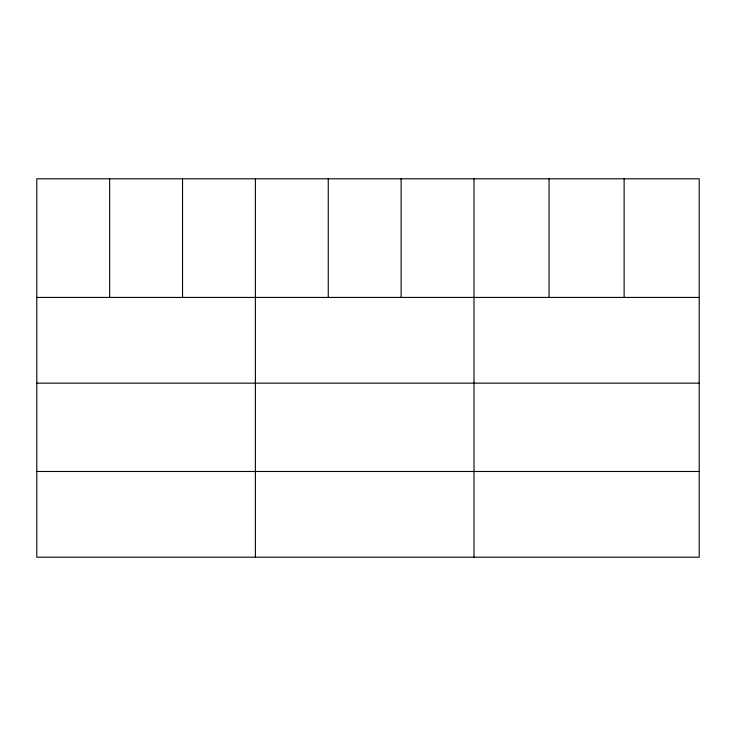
<?xml version="1.0" encoding="UTF-8"?>
<svg xmlns="http://www.w3.org/2000/svg" width="736" height="736" viewBox="0 0 736 736"><rect width="100%" height="100%" fill="white"/><g stroke="black" fill="none" stroke-linecap="round" stroke-linejoin="round"><path stroke-width="1.1" d="M699.2 297.427L699.2 557.207L36.8 557.207L36.8 178.793L699.2 178.793L699.2 297.427L36.8 297.427M36.8 383.152L699.2 383.152M36.8 471.482L699.2 471.482M624.128 178.793L624.128 297.427M549.056 178.793L549.056 297.427M473.984 178.793L473.984 557.207M401.12 178.793L401.12 297.427M328.256 178.793L328.256 297.427M255.392 178.793L255.392 557.207M182.528 178.793L182.528 297.427M109.664 178.793L109.664 297.427"/></g></svg>
